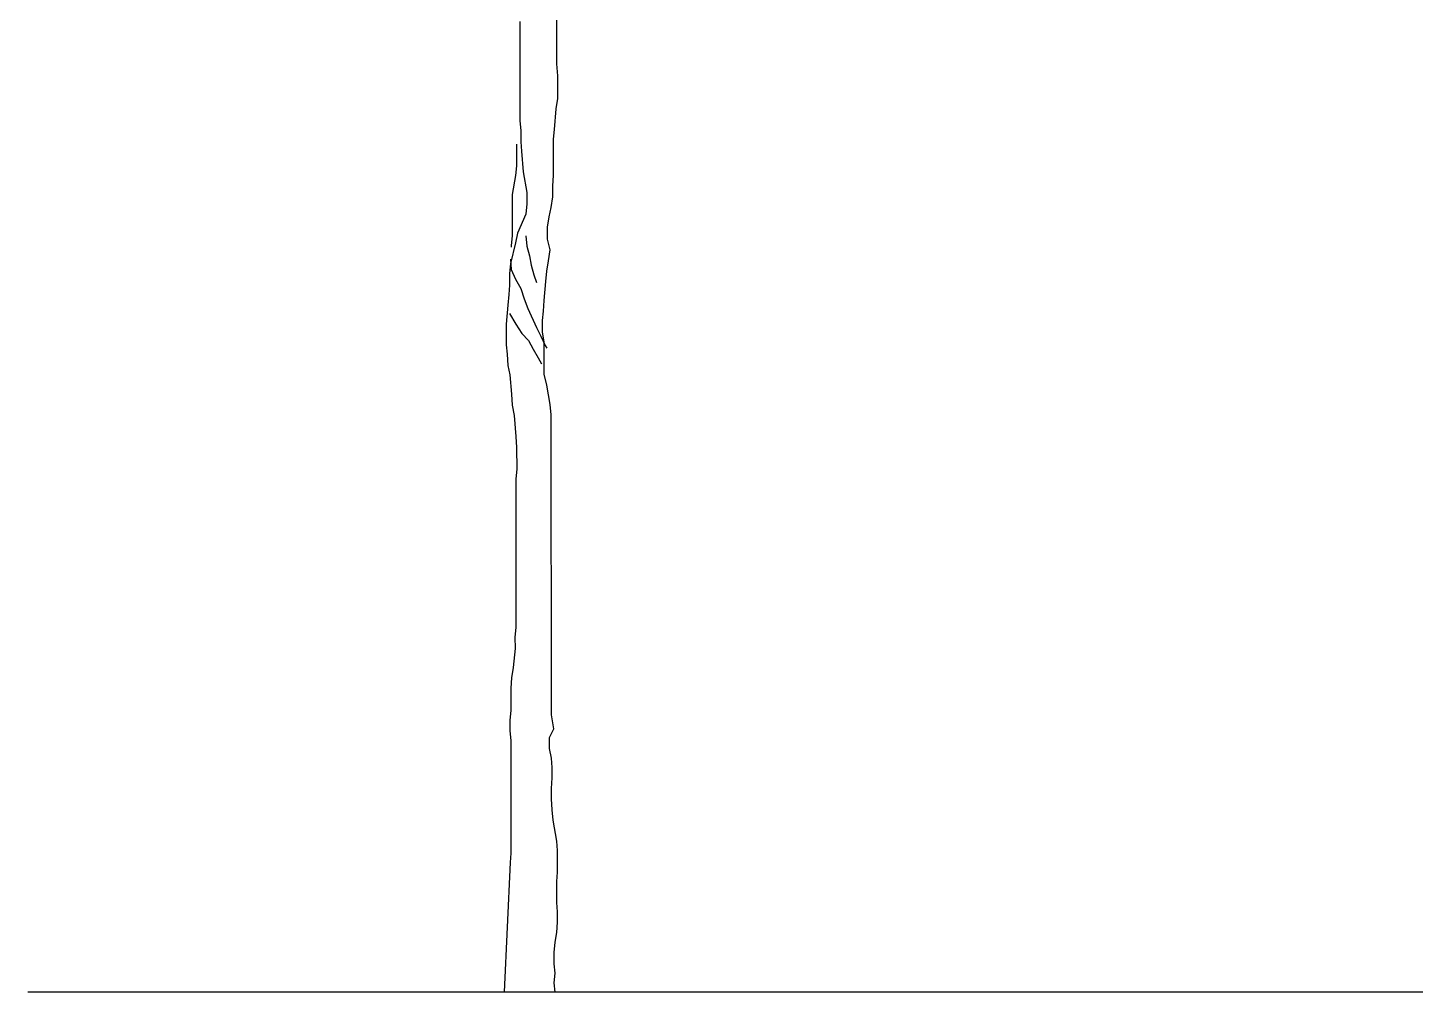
# Model space of a CAD drawing. Header units: metres. Extents: x 2.7 to 23.1, y -0.5 to 9.6.
# Drawn here: x 3.63 to 8.77, y -0.45 to 3.12 of the extents above; entities that cross this region are included whole.
import ezdxf

# ---------------------------------------------------------------- set-up
doc = ezdxf.new("R2010")
doc.units = ezdxf.units.M
doc.layers.add('ceco.net 89', color=7, linetype='Continuous')

msp = doc.modelspace()

# ---------------------------------------------------------------- linework, layer by layer
at = {"layer": 'ceco.net 89'}
msp.add_line((3.6268, -0.4503), (21.1346, -0.4503), dxfattribs=at)
for points in [[(5.5813, -0.4517), (5.578, -0.4165), (5.5812, -0.3812), (5.578, -0.346), (5.5779, -0.3044), (5.5811, -0.2659), (5.5875, -0.2307), (5.5906, -0.1923), (5.5906, -0.1538), (5.5874, -0.1186), (5.5873, -0.0417), (5.5905, -0.0065), (5.5904, 0.0736), (5.5872, 0.1088), (5.5743, 0.1856), (5.571, 0.2241), (5.5678, 0.2657), (5.5678, 0.3041), (5.5709, 0.3426), (5.5709, 0.381), (5.5677, 0.4162), (5.5612, 0.4515), (5.5612, 0.4931), (5.5772, 0.5251), (5.5675, 0.5764), (5.5669, 1.6889), (5.5637, 1.7273), (5.5508, 1.7978), (5.5412, 1.8394), (5.5411, 1.9579), (5.5346, 1.9963), (5.5346, 2.038), (5.5378, 2.0732), (5.5409, 2.1116), (5.5473, 2.1821), (5.5504, 2.2205), (5.5568, 2.259), (5.5632, 2.3006), (5.5535, 2.339), (5.5535, 2.3839), (5.5599, 2.4223), (5.5662, 2.4575), (5.5726, 2.496), (5.5726, 2.5376), (5.5757, 2.5761), (5.5756, 2.7106), (5.5788, 2.7458), (5.5851, 2.8227), (5.5915, 2.8611), (5.5914, 2.9444), (5.5882, 2.9892), (5.5879, 3.2711)], [(5.4503, 3.146), (5.4506, 2.7777), (5.4539, 2.7425), (5.4539, 2.7008), (5.4571, 2.6656), (5.4636, 2.5888), (5.4765, 2.5119), (5.4765, 2.4703), (5.4734, 2.4318), (5.4414, 2.3613), (5.435, 2.3261), (5.4159, 2.2492), (5.4127, 2.2108), (5.4128, 2.1692), (5.4096, 2.1339), (5.4064, 2.0955), (5.4001, 2.025), (5.4002, 1.9482), (5.4034, 1.9129), (5.4066, 1.8713), (5.4131, 1.8361), (5.4195, 1.7656), (5.4228, 1.724), (5.4292, 1.6856), (5.4357, 1.6087), (5.4389, 1.5671), (5.439, 1.487), (5.4358, 1.4518), (5.4359, 0.8997), (5.4327, 0.8645), (5.4328, 0.8229), (5.4264, 0.7524), (5.4201, 0.714), (5.4169, 0.6755), (5.417, 0.5922), (5.4138, 0.557), (5.4138, 0.5186), (5.4171, 0.4802), (5.4175, 0.0638), (5.4143, 0.0286), (5.3921, -0.4503)], [(5.4379, 2.6912), (5.438, 2.6112), (5.4348, 2.5759), (5.4221, 2.5055), (5.4222, 2.3517), (5.419, 2.3165), (5.419, 2.3101)], [(5.4734, 2.3518), (5.4767, 2.3133), (5.4863, 2.2781), (5.4928, 2.2429), (5.5024, 2.2077), (5.512, 2.1789)], [(5.4159, 2.2652), (5.4191, 2.2268), (5.4352, 2.1916), (5.4544, 2.1564), (5.4673, 2.118), (5.4801, 2.0827), (5.5122, 2.0123), (5.5282, 1.9803), (5.5443, 1.9451), (5.5507, 1.9355)], [(5.4129, 2.0635), (5.4353, 2.0251), (5.4578, 1.9898), (5.4834, 1.9642), (5.4995, 1.9322), (5.5187, 1.9002), (5.5315, 1.8778)]]:
    msp.add_lwpolyline(points, dxfattribs=at)

doc.saveas('drawing.dxf')
